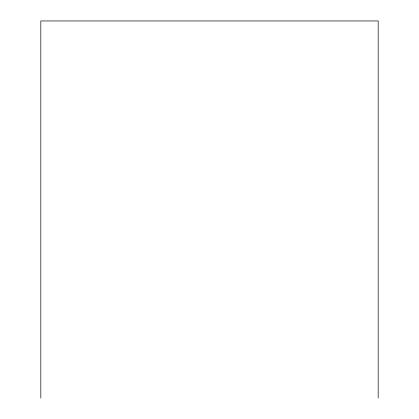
<?xml version="1.0" encoding="UTF-8"?>
<svg xmlns="http://www.w3.org/2000/svg" width="419" height="419" viewBox="0 0 419 419"><rect width="100%" height="100%" fill="white"/><g stroke="black" fill="none" stroke-linecap="round" stroke-linejoin="round"><path stroke-width="0.63" d="M378.179 398.05L378.179 20.95L40.821 20.95L40.821 398.05"/></g></svg>
